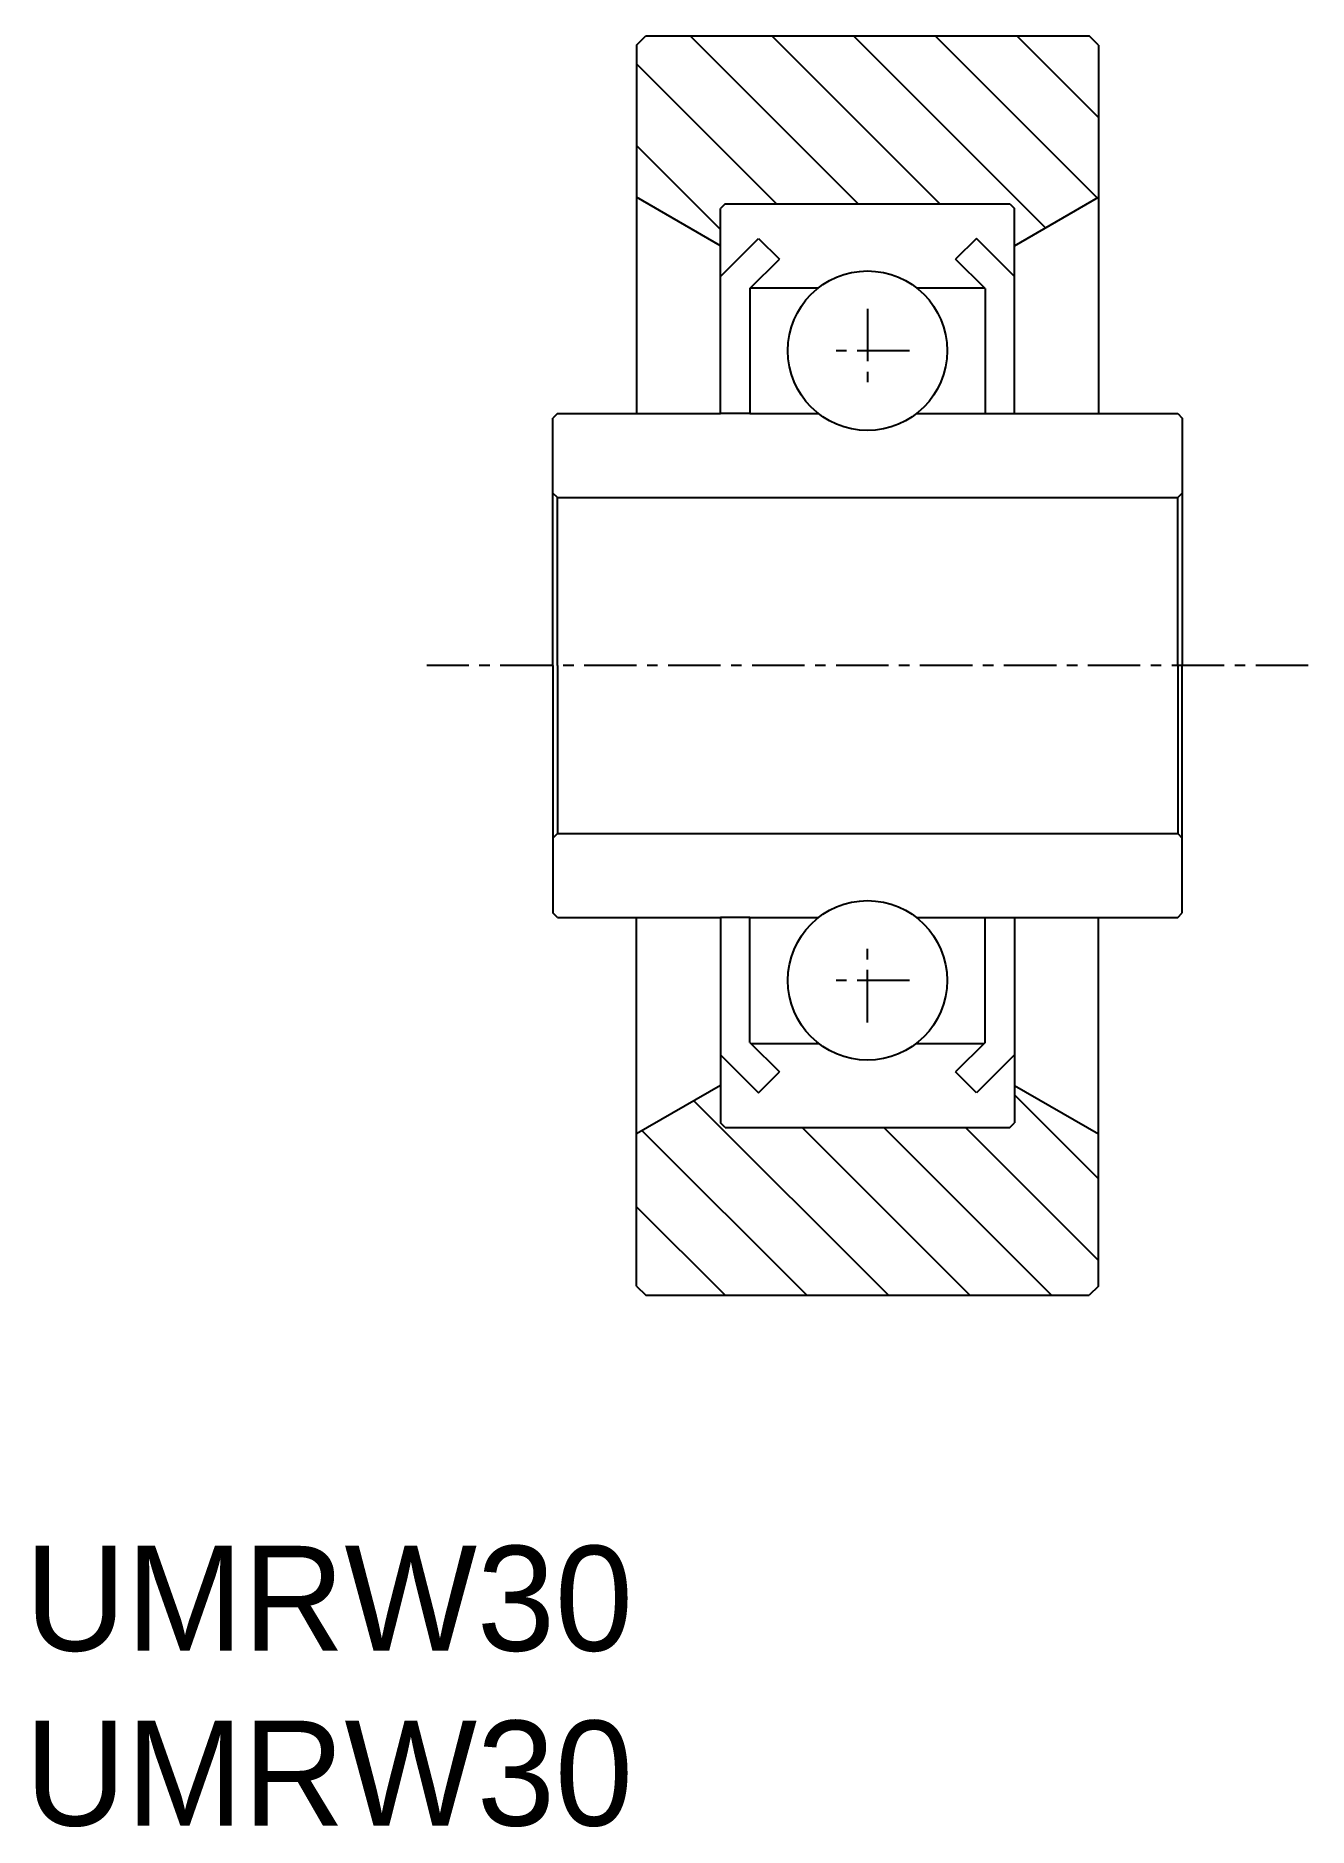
# Model space of a CAD drawing. Extents: x -36.4 to -6.1, y 18 to 60.6.
import ezdxf

# ---------------------------------------------------------------- set-up
doc = ezdxf.new("R2010")
doc.units = 0
doc.linetypes.add('CENTER', pattern=[2, 1.25, -0.25, 0.25, -0.25])
doc.layers.get('0').update_dxf_attribs({"linetype": 'CONTINUOUS'})
doc.layers.add('CENTER', color=1, linetype='CENTER')

msp = doc.modelspace()

# ---------------------------------------------------------------- linework, layer by layer
at = {"color": 7, "linetype": 'CONTINUOUS'}
for p, q in [((-22.121, 60.42), (-21.901, 60.64)), ((-21.901, 60.64), (-11.341, 60.64)), ((-11.121, 60.42), (-11.341, 60.64)), ((-22.121, 60.42), (-22.121, 51.64)), ((-11.121, 60.42), (-11.121, 51.64)), ((-20.121, 55.64), (-22.121, 56.795)), ((-13.121, 55.64), (-11.121, 56.795)), ((-20.011, 56.64), (-20.121, 56.53)), ((-20.121, 54.91), (-20.121, 56.53)), ((-20.011, 56.64), (-13.231, 56.64)), ((-13.231, 56.64), (-13.121, 56.53)), ((-13.121, 54.91), (-13.121, 56.53)), ((-20.121, 54.91), (-19.216, 55.815)), ((-19.216, 55.815), (-18.721, 55.32)), ((-14.026, 55.815), (-14.521, 55.32)), ((-13.121, 54.91), (-14.026, 55.815)), ((-19.421, 54.62), (-18.721, 55.32)), ((-13.821, 54.62), (-14.521, 55.32)), ((-20.121, 51.64), (-20.121, 54.91)), ((-19.421, 54.62), (-19.421, 51.64)), ((-19.401, 54.64), (-17.788, 54.64)), ((-15.455, 54.64), (-13.841, 54.64)), ((-13.821, 54.62), (-13.821, 51.64)), ((-13.121, 51.64), (-13.121, 54.91)), ((-24.011, 51.64), (-24.121, 51.53)), ((-24.011, 51.64), (-20.121, 51.64)), ((-19.421, 51.64), (-20.121, 51.64)), ((-19.421, 51.64), (-17.788, 51.64)), ((-15.455, 51.64), (-13.821, 51.64)), ((-13.821, 51.64), (-13.121, 51.64)), ((-13.121, 51.64), (-9.231, 51.64)), ((-9.231, 51.64), (-9.121, 51.53)), ((-24.121, 49.64), (-24.121, 51.53)), ((-9.121, 51.53), (-9.121, 49.64)), ((-24.011, 49.64), (-24.121, 49.75)), ((-24.121, 45.64), (-24.121, 49.64)), ((-24.011, 49.64), (-9.231, 49.64)), ((-24.011, 45.64), (-24.011, 49.64)), ((-9.231, 49.64), (-9.121, 49.75)), ((-9.231, 45.64), (-9.231, 49.64)), ((-9.121, 49.64), (-9.121, 45.64)), ((-24.121, 45.64), (-24.121, 41.64)), ((-24.011, 45.64), (-24.011, 41.64)), ((-9.231, 45.64), (-9.231, 41.64)), ((-9.121, 41.64), (-9.121, 45.64)), ((-24.121, 41.64), (-24.121, 39.75)), ((-24.011, 41.64), (-24.121, 41.53)), ((-24.011, 41.64), (-9.231, 41.64)), ((-9.231, 41.64), (-9.121, 41.53)), ((-9.121, 39.75), (-9.121, 41.64)), ((-24.011, 39.64), (-24.121, 39.75)), ((-9.231, 39.64), (-9.121, 39.75)), ((-24.011, 39.64), (-20.121, 39.64)), ((-22.121, 30.86), (-22.121, 39.64)), ((-20.121, 39.64), (-20.121, 36.37)), ((-19.421, 39.64), (-20.121, 39.64)), ((-19.421, 36.66), (-19.421, 39.64)), ((-19.421, 39.64), (-17.788, 39.64)), ((-15.455, 39.64), (-13.821, 39.64)), ((-13.821, 39.64), (-13.121, 39.64)), ((-13.821, 36.66), (-13.821, 39.64)), ((-13.121, 39.64), (-13.121, 36.37)), ((-13.121, 39.64), (-9.231, 39.64)), ((-11.121, 30.86), (-11.121, 39.64)), ((-20.121, 36.37), (-19.216, 35.465)), ((-20.121, 36.37), (-20.121, 34.75)), ((-19.421, 36.66), (-18.721, 35.96)), ((-19.401, 36.64), (-17.788, 36.64)), ((-15.455, 36.64), (-13.841, 36.64)), ((-13.821, 36.66), (-14.521, 35.96)), ((-13.121, 36.37), (-14.026, 35.465)), ((-13.121, 36.37), (-13.121, 34.75)), ((-19.216, 35.465), (-18.721, 35.96)), ((-14.026, 35.465), (-14.521, 35.96)), ((-20.121, 35.64), (-22.121, 34.485)), ((-13.121, 35.64), (-11.121, 34.485)), ((-20.011, 34.64), (-20.121, 34.75)), ((-20.011, 34.64), (-13.231, 34.64)), ((-13.231, 34.64), (-13.121, 34.75)), ((-22.121, 30.86), (-21.901, 30.64)), ((-11.121, 30.86), (-11.341, 30.64)), ((-21.901, 30.64), (-11.341, 30.64))]:
    msp.add_line(p, q, dxfattribs=at)
at = {"color": 3, "linetype": 'CONTINUOUS'}
for p, q in [((-16.844, 56.64), (-20.844, 60.64)), ((-14.9, 56.64), (-18.9, 60.64)), ((-12.382, 56.067), (-16.955, 60.64)), ((-11.149, 56.779), (-15.011, 60.64)), ((-11.121, 58.695), (-13.066, 60.64)), ((-18.789, 56.64), (-22.121, 59.973)), ((-20.121, 56.028), (-22.121, 58.028)), ((-11.121, 33.416), (-13.121, 35.416)), ((-16.123, 30.64), (-20.757, 35.273)), ((-14.179, 30.64), (-18.179, 34.64)), ((-12.234, 30.64), (-16.234, 34.64)), ((-11.121, 31.472), (-14.29, 34.64)), ((-18.068, 30.64), (-21.989, 34.561)), ((-20.012, 30.64), (-22.121, 32.749))]:
    msp.add_line(p, q, dxfattribs=at)
at = {"color": 7, "linetype": 'CONTINUOUS'}
for centre in [(-16.621, 53.14), (-16.621, 38.14)]:
    msp.add_circle(centre, 1.9, dxfattribs=at)
at = {"layer": 'CENTER', "color": 1, "linetype": 'CENTER'}
for p, q in [((-16.621, 54.14), (-16.621, 52.14)), ((-15.621, 53.14), (-17.621, 53.14)), ((-6.121, 45.64), (-27.121, 45.64)), ((-16.621, 37.14), (-16.621, 39.14)), ((-15.621, 38.14), (-17.621, 38.14))]:
    msp.add_line(p, q, dxfattribs=at)

# ---------------------------------------------------------------- texts
at = {"color": 7, "linetype": 'CONTINUOUS'}
for p in [(-36.695, 22.173), (-36.695, 18.007)]:
    msp.add_text('UMRW30', height=2.5, dxfattribs=at).set_placement(p)

doc.saveas('drawing.dxf')
